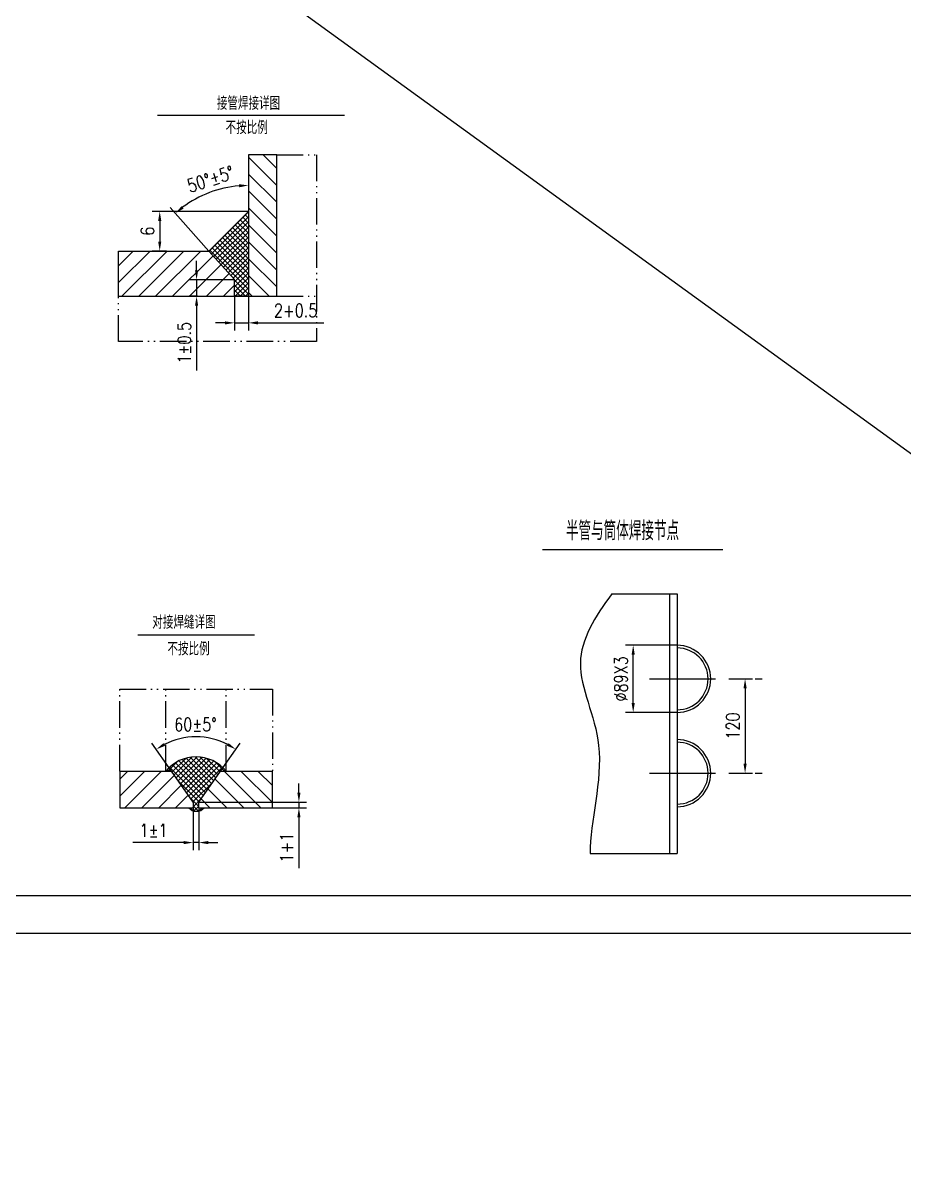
# Model space of a CAD drawing. Header units: millimetres. Extents: x -1762 to 42666, y -863 to 15979.
# Drawn here: x 25708 to 28045, y -746 to 2313 of the extents above; entities that cross this region are included whole.
import ezdxf

# ---------------------------------------------------------------- set-up
doc = ezdxf.new("R2010")
doc.units = ezdxf.units.MM
doc.header["$LTSCALE"] = 10
doc.header["$MEASUREMENT"] = 0
doc.linetypes.add('CENTER', pattern=[2, 1.25, -0.25, 0.25, -0.25])
doc.linetypes.add('SDHX', pattern=[11.5, 7, -1.3, 0.3, -1.3, 0.3, -1.3])
doc.layers.get('0').update_dxf_attribs({"linetype": 'CONTINUOUS'})
doc.layers.get('DEFPOINTS').update_dxf_attribs({"linetype": 'CONTINUOUS'})
for name, color, linetype in [('1轮廓实线层', 7, 'CONTINUOUS'), ('2细线层', 3, 'CONTINUOUS'), ('3中心线层', 1, 'CENTER'), ('5剖面线层', 2, 'CONTINUOUS'), ('6文字层', 3, 'CONTINUOUS'), ('7标注层', 4, 'CONTINUOUS'), ('9双点划线', 6, 'SDHX'), ('图框层', 7, 'CONTINUOUS')]:
    doc.layers.add(name, color=color, linetype=linetype)
doc.styles.add('PC_TEXTSTYLE', font='romans.shx', dxfattribs={"width": 0.8, "bigfont": 'hzfs.shx'})
doc.dimstyles.new('TH_GBDIM', dxfattribs={"dimscale": 10, "dimtxt": 3.5, "dimasz": 2.5, "dimexe": 2, "dimexo": 0, "dimgap": 1.5, "dimtad": 1, "dimdec": 0, "dimzin": 0, "dimdsep": 46, "dimtxsty": 'PC_TEXTSTYLE', "dimcen": 2.5, "dimadec": 0, "dimazin": 0, "dimtfac": 0.714286, "dimtdec": 0, "dimtmove": 0, "dimatfit": 3, "dimfxl": 0, "dimtolj": 1, "dimtzin": 0, "dimarcsym": 0})
pattern_1 = [(45, (23903.887, -3568.809), (-6.735192, 6.735192), []), (135, (23903.887, -3568.809), (-6.735192, -6.735192), [])]

# ---------------------------------------------------------------- blocks, each defined once
blk = doc.blocks.new('*D20')
at = {"color": 0, "linetype": 'ByBlock', "ltscale": 14, "transparency": 16777216}
blk.add_line((-111.8, -359.8), (-214.3, -244.8), dxfattribs=at)
blk.add_arc((-6.8, -477.6), 291.8, 94.9101, 126.8089, dxfattribs=at)
for points in [[(-32, -182.7), (-31.6, -191), (-6.8, -185.8)], [(-179, -247.2), (-184.3, -240.7), (-201, -259.8)]]:
    blk.add_solid(points, dxfattribs=at)
at = {"layer": 'DEFPOINTS', "color": 0, "linetype": 'ByBlock', "ltscale": 14, "transparency": 16777216}
for p in [(-6.8, -104.8), (-143, -219.5), (-111.8, -359.8), (-44.3, -435.5), (-6.8, -479.8)]:
    blk.add_point(p, dxfattribs=at)
at = {"color": 0, "linetype": 'ByBlock', "ltscale": 14, "transparency": 16777216, "insert": (-107.6, -169.3), "char_height": 35, "attachment_point": 5, "rotation": 18.1031, "style": 'PC_TEXTSTYLE'}
blk.add_mtext('\\A1;50°±5°{}{}', dxfattribs=at)
blk = doc.blocks.new('*D21')
at = {"color": 0, "linetype": 'ByBlock', "ltscale": 14, "transparency": 16777216}
for p, q in [((-44.3, -479.8), (-44.3, -570.3)), ((-6.8, -479.8), (-6.8, -570.3)), ((-69.3, -550.3), (-94.3, -550.3)), ((-44.3, -550.3), (-6.8, -550.3)), ((18.2, -550.3), (193.2, -550.3))]:
    blk.add_line(p, q, dxfattribs=at)
for points in [[(-69.3, -546.2), (-69.3, -554.5), (-44.3, -550.3)], [(18.2, -546.2), (18.2, -554.5), (-6.8, -550.3)]]:
    blk.add_solid(points, dxfattribs=at)
at = {"layer": 'DEFPOINTS', "color": 0, "linetype": 'ByBlock', "ltscale": 14, "transparency": 16777216}
for p in [(-44.3, -479.8), (-6.8, -479.8), (-6.8, -550.3)]:
    blk.add_point(p, dxfattribs=at)
at = {"color": 3, "linetype": 'ByBlock', "ltscale": 14, "transparency": 16777216, "insert": (118.2, -517.8), "char_height": 35, "attachment_point": 5, "style": 'PC_TEXTSTYLE'}
blk.add_mtext('\\A1;2+0.5{}{}', dxfattribs=at)
blk = doc.blocks.new('*D22')
at = {"color": 0, "linetype": 'ByBlock', "ltscale": 14, "transparency": 16777216}
for p, q in [((-6.8, -254.8), (-262.4, -254.8)), ((-242.4, -279.8), (-242.4, -334.8)), ((-224.7, -359.8), (-262.4, -359.8))]:
    blk.add_line(p, q, dxfattribs=at)
for points in [[(-246.6, -279.8), (-238.2, -279.8), (-242.4, -254.8)], [(-246.6, -334.8), (-238.2, -334.8), (-242.4, -359.8)]]:
    blk.add_solid(points, dxfattribs=at)
at = {"layer": 'DEFPOINTS', "color": 0, "linetype": 'ByBlock', "ltscale": 14, "transparency": 16777216}
for p in [(-6.8, -254.8), (-242.4, -359.8), (-224.7, -359.8)]:
    blk.add_point(p, dxfattribs=at)
at = {"color": 3, "linetype": 'ByBlock', "ltscale": 14, "transparency": 16777216, "insert": (-274.9, -307.3), "char_height": 35, "attachment_point": 5, "rotation": 90, "style": 'PC_TEXTSTYLE'}
blk.add_mtext('\\A1;6{}{}', dxfattribs=at)
blk = doc.blocks.new('*D23')
at = {"color": 0, "linetype": 'ByBlock', "ltscale": 14, "transparency": 16777216}
for p, q in [((-144.6, -411), (-144.6, -386)), ((-44.3, -436), (-164.6, -436)), ((-144.6, -436), (-144.6, -479.8)), ((-141.8, -479.8), (-164.6, -479.8)), ((-144.6, -504.8), (-144.6, -676.4))]:
    blk.add_line(p, q, dxfattribs=at)
for points in [[(-148.8, -411), (-140.5, -411), (-144.6, -436)], [(-148.8, -504.8), (-140.5, -504.8), (-144.6, -479.8)]]:
    blk.add_solid(points, dxfattribs=at)
at = {"layer": 'DEFPOINTS', "color": 0, "linetype": 'ByBlock', "ltscale": 14, "transparency": 16777216}
for p in [(-44.3, -436), (-144.6, -479.8), (-141.8, -479.8)]:
    blk.add_point(p, dxfattribs=at)
at = {"color": 3, "linetype": 'ByBlock', "ltscale": 14, "transparency": 16777216, "insert": (-177.1, -603.1), "char_height": 35, "attachment_point": 5, "rotation": 90, "style": 'PC_TEXTSTYLE'}
blk.add_mtext('\\A1;1±0.5{}{}', dxfattribs=at)
blk = doc.blocks.new('*D107')
at = {"layer": '7标注层', "color": 0, "lineweight": -2, "ltscale": 14, "transparency": 16777216}
for p, q in [((27610, 574.5), (27643.3, 574.5)), ((27623.3, 549.5), (27623.3, 349.5)), ((27610, 324.5), (27643.3, 324.5))]:
    blk.add_line(p, q, dxfattribs=at)
at = {"layer": '7标注层', "color": 0, "ltscale": 14, "transparency": 16777216}
for points in [[(27619.2, 549.5), (27627.5, 549.5), (27623.3, 574.5)], [(27619.2, 349.5), (27627.5, 349.5), (27623.3, 324.5)]]:
    blk.add_solid(points, dxfattribs=at)
at = {"layer": 'DEFPOINTS', "color": 0, "ltscale": 14, "transparency": 16777216}
for p in [(27610, 574.5), (27610, 324.5), (27623.3, 324.5)]:
    blk.add_point(p, dxfattribs=at)
at = {"layer": '7标注层', "color": 3, "ltscale": 14, "transparency": 16777216, "insert": (27590.8, 449.5), "char_height": 35, "attachment_point": 5, "rotation": 90, "style": 'PC_TEXTSTYLE'}
blk.add_mtext('\\A1;120{}{}', dxfattribs=at)
blk = doc.blocks.new('*D125')
at = {"layer": '7标注层', "color": 0, "lineweight": -2, "ltscale": 14, "transparency": 16777216}
for p, q in [((27443.1, 663.5), (27306.5, 663.5)), ((27326.5, 510.5), (27326.5, 638.5)), ((27443.1, 485.5), (27306.5, 485.5))]:
    blk.add_line(p, q, dxfattribs=at)
at = {"layer": '7标注层', "color": 0, "ltscale": 14, "transparency": 16777216}
for points in [[(27322.3, 638.5), (27330.7, 638.5), (27326.5, 663.5)], [(27322.3, 510.5), (27330.7, 510.5), (27326.5, 485.5)]]:
    blk.add_solid(points, dxfattribs=at)
at = {"layer": 'DEFPOINTS', "color": 0, "ltscale": 14, "transparency": 16777216}
for p in [(27326.5, 663.5), (27443.1, 663.5), (27443.1, 485.5)]:
    blk.add_point(p, dxfattribs=at)
at = {"layer": '7标注层', "color": 3, "ltscale": 14, "transparency": 16777216, "insert": (27294, 574.5), "char_height": 35, "attachment_point": 5, "rotation": 90, "style": 'PC_TEXTSTYLE'}
blk.add_mtext('\\A1;%%c89X3{}{}', dxfattribs=at)
blk = doc.blocks.new('*D121')
at = {"layer": '7标注层', "color": 0, "lineweight": -2, "transparency": 16777216}
for p, q in [((26101.4, 330), (26049.5, 404)), ((26231.9, 330), (26283.8, 404))]:
    blk.add_line(p, q, dxfattribs=at)
blk.add_arc((26166.7, 236.7), 184.2, 62.7819, 117.2181, dxfattribs=at)
at = {"layer": '7标注层', "color": 0, "transparency": 16777216}
for points in [[(26084.6, 397), (26080.3, 404.1), (26061, 387.6)], [(26253.1, 404.1), (26248.8, 397), (26272.3, 387.6)]]:
    blk.add_solid(points, dxfattribs=at)
at = {"layer": 'DEFPOINTS', "color": 0, "transparency": 16777216}
for p in [(26203.9, 417.1), (26101.4, 330), (26231.9, 330), (26159.2, 247.5), (26174.2, 247.5)]:
    blk.add_point(p, dxfattribs=at)
at = {"layer": '7标注层', "color": 0, "transparency": 16777216, "insert": (26165.2, 453.4), "char_height": 35, "attachment_point": 5, "rotation": 0.3834, "style": 'PC_TEXTSTYLE'}
blk.add_mtext('\\A1;60%%p5%%d{}{}', dxfattribs=at)
blk = doc.blocks.new('*D122')
at = {"layer": '7标注层', "color": 0, "lineweight": -2, "ltscale": 7, "transparency": 16777216}
for p, q in [((26159.2, 232.5), (26159.2, 120.4)), ((26174.2, 232.5), (26174.2, 120.4)), ((26134.2, 140.4), (25999.2, 140.4)), ((26174.2, 140.4), (26159.2, 140.4)), ((26199.2, 140.4), (26224.2, 140.4))]:
    blk.add_line(p, q, dxfattribs=at)
at = {"layer": '7标注层', "color": 0, "ltscale": 7, "transparency": 16777216}
for points in [[(26134.2, 144.6), (26134.2, 136.3), (26159.2, 140.4)], [(26199.2, 144.6), (26199.2, 136.3), (26174.2, 140.4)]]:
    blk.add_solid(points, dxfattribs=at)
at = {"layer": 'DEFPOINTS', "color": 0, "ltscale": 7, "transparency": 16777216}
for p in [(26159.2, 232.5), (26174.2, 232.5), (26174.2, 140.4)]:
    blk.add_point(p, dxfattribs=at)
at = {"layer": '7标注层', "color": 3, "ltscale": 7, "transparency": 16777216, "insert": (26054.2, 172.9), "char_height": 35, "attachment_point": 5, "style": 'PC_TEXTSTYLE'}
blk.add_mtext('\\A1;1±1{}{}', dxfattribs=at)
blk = doc.blocks.new('*D123')
at = {"layer": '7标注层', "color": 0, "lineweight": -2, "transparency": 16777216}
for p, q in [((26439.7, 272.5), (26439.7, 297.5)), ((26174.2, 247.5), (26459.7, 247.5)), ((26439.7, 247.5), (26439.7, 232.5)), ((26174.2, 232.5), (26459.7, 232.5)), ((26439.7, 207.5), (26439.7, 72.5))]:
    blk.add_line(p, q, dxfattribs=at)
at = {"layer": '7标注层', "color": 0, "transparency": 16777216}
for points in [[(26435.5, 272.5), (26443.8, 272.5), (26439.7, 247.5)], [(26435.5, 207.5), (26443.8, 207.5), (26439.7, 232.5)]]:
    blk.add_solid(points, dxfattribs=at)
at = {"layer": 'DEFPOINTS', "color": 0, "transparency": 16777216}
for p in [(26174.2, 247.5), (26174.2, 232.5), (26439.7, 232.5)]:
    blk.add_point(p, dxfattribs=at)
at = {"layer": '7标注层', "color": 0, "transparency": 16777216, "insert": (26407.2, 127.5), "char_height": 35, "attachment_point": 5, "rotation": 90, "style": 'PC_TEXTSTYLE'}
blk.add_mtext('\\A1;1+1{}{}', dxfattribs=at)
blk = doc.blocks.new('*U19')
at = {"layer": '5剖面线层'}
h = blk.add_hatch(dxfattribs=at)
h.set_pattern_fill('ANSI31', color=256, scale=10, angle=90, style=0)
h.set_pattern_definition([(135, (-797.93, -976.936), (-22.4506, -22.4506), [])])
h.paths.add_polyline_path([(68.2, -104.8), (-6.8, -104.8), (-6.8, -479.8), (68.2, -479.8)])
h = blk.add_hatch(dxfattribs=at)
h.set_pattern_fill('ANSI37', color=256, scale=3, style=0)
h.set_pattern_definition([(45, (-797.929, -976.936), (-6.73519, 6.73519), []), (135, (-797.929, -976.936), (-6.73519, -6.73519), [])])
h.paths.add_polyline_path([(-111.8, -359.8), (-44.3, -435.5), (-44.3, -452.8), (-44.3, -479.8), (-6.8, -479.8), (-6.8, -254.8)])
h = blk.add_hatch(dxfattribs=at)
h.set_pattern_fill('ANSI31', color=256, scale=10, style=0)
h.set_pattern_definition([(45, (-797.93, -976.936), (-22.4506, 22.4506), [])])
h.paths.add_polyline_path([(-44.3, -479.8), (-44.3, -452.8), (-44.3, -435.5), (-111.8, -359.8), (-351.8, -359.8), (-351.8, -479.8)])
blk.add_line((-6.8, -479.8), (-44.3, -479.8))
blk.add_line((-6.8, -479.8), (-44.3, -479.8))
at = {"layer": '1轮廓实线层'}
for p, q in [((-6.8, -104.8), (-6.8, -479.8)), ((68.2, -104.8), (-6.8, -104.8)), ((68.2, -479.8), (68.2, -104.8)), ((-111.8, -359.8), (-6.8, -254.8)), ((-351.8, -479.8), (-351.8, -359.8)), ((-351.8, -359.8), (-111.8, -359.8)), ((-111.8, -359.8), (-44.3, -435.5)), ((-44.3, -452.8), (-44.3, -435.5)), ((-44.3, -479.8), (-44.3, -452.8)), ((-351.8, -479.8), (68.2, -479.8))]:
    blk.add_line(p, q, dxfattribs=at)
at = {"layer": '6文字层'}
blk.add_line((-248.1, 0), (248.1, 0), dxfattribs=at)
at = {"layer": '9双点划线'}
for p, q in [((68.2, -104.8), (173.2, -104.8)), ((173.2, -104.8), (173.2, -599.8)), ((-351.8, -599.8), (-351.8, -479.8)), ((68.2, -479.8), (173.2, -479.8)), ((173.2, -599.8), (-351.8, -599.8))]:
    blk.add_line(p, q, dxfattribs=at)
at = {"layer": '2细线层', "style": 'PC_TEXTSTYLE', "width": 0.8}
for s, p in [('接管焊接详图', (-90.9, 14.4)), ('不按比例', (-67.7, -50))]:
    blk.add_text(s, height=35, dxfattribs=at).set_placement(p)
at = {"layer": '7标注层'}
dim = blk.add_angular_dim_2l(base=(-143, -219.5), line1=((-6.8, -104.8), (-6.8, -479.8)), line2=((-111.8, -359.8), (-44.3, -435.5)), text='50%%d%%p5%%d{}{}', dimstyle='TH_GBDIM', override={"dimadec": 1}, dxfattribs=at)
dim.commit()
dim.dimension.update_dxf_attribs({"geometry": '*D20', "text_midpoint": (-97.5, -200.2), "dimtype": 162})
at = {"layer": '7标注层', "ltscale": 10}
for base, p1, p2, text, picture, middle in [((-242.4, -359.8), (-6.8, -254.8), (-224.7, -359.8), '6{}{}', '*D22', (-274.9, -307.3)), ((-144.6, -479.8), (-44.3, -436), (-141.8, -479.8), '1%%p0.5{}{}', '*D23', (-177.1, -603.1))]:
    dim = blk.add_linear_dim(base=base, p1=p1, p2=p2, angle=90, text=text, dimstyle='TH_GBDIM', override={"dimgap": 1.5, "dimtad": 1, "dimjust": 0, "dimse1": 0, "dimse2": 0, "dimsd1": 0, "dimsd2": 0, "dimclrt": 3, "dimtvp": 0}, dxfattribs=at)
    dim.commit()
    dim.dimension.update_dxf_attribs({"geometry": picture, "text_midpoint": middle})
dim = blk.add_linear_dim(base=(-6.8, -550.3), p1=(-44.3, -479.8), p2=(-6.8, -479.8), text='2+0.5{}{}', dimstyle='TH_GBDIM', override={"dimgap": 1.5, "dimtad": 1, "dimjust": 0, "dimse1": 0, "dimse2": 0, "dimsd1": 0, "dimsd2": 0, "dimclrt": 3, "dimtvp": 0}, dxfattribs=at)
dim.commit()
dim.dimension.update_dxf_attribs({"geometry": '*D21', "text_midpoint": (118.2, -550.3), "dimtype": 160})

msp = doc.modelspace()

# ---------------------------------------------------------------- hatches: boundary and pattern name
h = msp.add_hatch()
h.set_pattern_fill('ANSI37', color=256, scale=3, style=0)
h.set_pattern_definition(pattern_1)
h.paths.add_polyline_path([(26188.29, 232.45), (26174.16, 232.45), (26174.16, 224.17, 0.1519728)])
at = {"layer": '5剖面线层'}
h = msp.add_hatch(dxfattribs=at)
h.set_pattern_fill('ANSI37', color=256, scale=3, style=0)
h.set_pattern_definition(pattern_1)
h.paths.add_polyline_path([(26231.93, 329.95), (26246.93, 329.95, 0.4672024), (26086.39, 329.95), (26101.39, 329.95), (26159.16, 247.45), (26159.16, 232.45), (26159.16, 224.88, 0.1388181), (26174.16, 224.17), (26174.16, 232.45), (26174.16, 247.45)])
h.paths.add_polyline_path([(26159.16, 224.88), (26159.16, 232.45), (26147.54, 232.45, 0.1278103)], flags=16)
h = msp.add_hatch(dxfattribs=at)
h.set_pattern_fill('ANSI31', color=256, scale=10, style=0)
h.set_pattern_definition([(45, (25394.868, -305.752), (-22.4506, 22.4506), [])])
h.paths.add_polyline_path([(26159.16, 232.45), (26159.16, 247.45), (26101.39, 329.95), (25964.16, 329.95), (25964.16, 232.45)])
h = msp.add_hatch(dxfattribs=at)
h.set_pattern_fill('ANSI31', color=256, scale=10, angle=90, style=0)
h.set_pattern_definition([(135, (25394.868, -305.752), (-22.4506, -22.4506), [])])
h.paths.add_polyline_path([(26369.16, 232.45), (26369.16, 329.95), (26231.93, 329.95), (26174.16, 247.45), (26174.16, 232.45)])

# ---------------------------------------------------------------- linework, layer by layer
at = {"ltscale": 14}
for p, q in [((27423.11, 799.85), (27423.11, 111.8)), ((27443.11, 799.85), (27443.11, 111.8))]:
    msp.add_line(p, q, dxfattribs=at)
for p, q in [((26101.39, 329.95), (26086.39, 329.95)), ((26246.93, 329.95), (26246.93, 329.95)), ((26159.16, 247.45), (26159.16, 232.45)), ((26159.16, 247.45), (26159.16, 247.45)), ((26159.16, 247.45), (26159.16, 247.45)), ((26159.16, 247.45), (26159.16, 247.45)), ((26174.16, 232.45), (26174.16, 247.45))]:
    msp.add_line(p, q)
for centre, radius in [((27443.11, 574.49), 89), ((27443.11, 574.49), 82), ((27443.11, 324.49), 89), ((27443.11, 324.49), 82)]:
    msp.add_arc(centre, radius, 270, 90, dxfattribs=at)
at = {"layer": '1轮廓实线层', "ltscale": 14}
for p, q in [((20890.82, 6371.56), (30709.3, -746.1)), ((27269.93, 799.85), (27443.11, 799.85)), ((27211.95, 111.8), (27443.11, 111.8))]:
    msp.add_line(p, q, dxfattribs=at)
at = {"layer": '1轮廓实线层'}
for p, q in [((25964.16, 329.95), (25964.16, 232.45)), ((25964.16, 329.95), (26101.39, 329.95)), ((26159.16, 247.45), (26101.39, 329.95)), ((26174.16, 247.45), (26231.93, 329.95)), ((26231.93, 329.95), (26369.16, 329.95)), ((26369.16, 232.45), (26369.16, 329.95)), ((25964.16, 232.45), (26159.16, 232.45)), ((26174.16, 232.45), (26369.16, 232.45))]:
    msp.add_line(p, q, dxfattribs=at)
for centre, radius, start, end in [((26166.66, 262.8), 104.65, 39.91581, 140.08419), ((26167.91, 251.02), 27.57, 222.34407, 317.65593)]:
    msp.add_arc(centre, radius, start, end, dxfattribs=at)
at = {"layer": '2细线层', "ltscale": 14}
msp.add_open_spline([(27269.93, 799.85), (27224.66, 739.75), (27147.12, 613.41), (27273.3, 398.75), (27212.45, 195.45), (27211.95, 111.8)], degree=3, knots=[60.5020303, 60.5020303, 60.5020303, 60.5020303, 266.7823992, 491.1943765, 749.3773631, 749.3773631, 749.3773631, 749.3773631], dxfattribs=at)
at = {"layer": '3中心线层', "ltscale": 14}
for p, q in [((27370.04, 574.49), (27668.35, 574.49)), ((27370.04, 324.49), (27668.35, 324.49))]:
    msp.add_line(p, q, dxfattribs=at)
at = {"layer": '6文字层'}
msp.add_line((26012.38, 691.39), (26321.61, 691.39), dxfattribs=at)
at = {"layer": '7标注层', "ltscale": 14}
msp.add_line((27085.65, 917.85), (27564.44, 917.85), dxfattribs=at)
at = {"layer": '9双点划线'}
for p, q in [((25964.16, 547.45), (26369.16, 547.45)), ((25964.16, 329.95), (25964.16, 547.45)), ((26086.39, 329.95), (26086.39, 547.45)), ((26246.93, 329.95), (26246.93, 547.45)), ((26369.16, 547.45), (26369.16, 329.95))]:
    msp.add_line(p, q, dxfattribs=at)
at = {"layer": 'DEFPOINTS', "color": 0, "ltscale": 14}
msp.add_line((21582.41, -100), (29992.41, -100), dxfattribs=at)
at = {"layer": '图框层', "color": 7, "ltscale": 14}
msp.add_line((21832.41, 0), (29892.41, 0), dxfattribs=at)

# ---------------------------------------------------------------- block references
at = {"layer": '1轮廓实线层'}
msp.add_blockref('*U19', (26312.82, 2068.79), dxfattribs=at)

# ---------------------------------------------------------------- texts
at = {"layer": '2细线层', "style": 'PC_TEXTSTYLE', "width": 0.8}
for s, p in [('对接焊缝详图', (26050.63, 707.22)), ('不按比例', (26090.84, 636.67))]:
    msp.add_text(s, height=35, dxfattribs=at).set_placement(p)
at = {"layer": '6文字层', "ltscale": 14, "style": 'PC_TEXTSTYLE', "width": 0.667}
msp.add_text('半管与筒体焊接节点', height=50, dxfattribs=at).set_placement((27148.1, 942.11))

# ---------------------------------------------------------------- dimensions: what is measured, and where the dimension line sits
at = {"layer": '7标注层', "ltscale": 14}
dim = msp.add_linear_dim(base=(27326.51, 663.49), p1=(27443.11, 485.49), p2=(27443.11, 663.49), angle=90, text='%%c89X3{}{}', dimstyle='TH_GBDIM', override={"dimgap": 1.5, "dimtad": 1, "dimjust": 0, "dimdec": 1, "dimlfac": 1, "dimse1": 0, "dimse2": 0, "dimsd1": 0, "dimsd2": 0, "dimclrt": 3, "dimtvp": 0}, dxfattribs=at)
dim.commit()
dim.dimension.update_dxf_attribs({"geometry": '*D125', "text_midpoint": (27294.01, 574.49)})
dim = msp.add_aligned_dim(p1=(27610.04, 574.49), p2=(27610.04, 324.49), distance=13.28, text='120{}{}', dimstyle='TH_GBDIM', override={"dimgap": 1.5, "dimtad": 1, "dimjust": 0, "dimse1": 0, "dimse2": 0, "dimsd1": 0, "dimsd2": 0, "dimclrt": 3, "dimtvp": 0}, dxfattribs=at)
dim.commit()
dim.dimension.update_dxf_attribs({"geometry": '*D107', "text_midpoint": (27590.82, 449.49)})
at = {"layer": '7标注层'}
dim = msp.add_angular_dim_2l(base=(26203.91, 417.15), line1=((26159.16, 247.45), (26101.39, 329.95)), line2=((26174.16, 247.45), (26231.93, 329.95)), text='60%%p5%%d{}{}', dimstyle='TH_GBDIM', override={"dimdec": 0}, dxfattribs=at)
dim.commit()
dim.dimension.update_dxf_attribs({"geometry": '*D121', "text_midpoint": (26165.43, 420.95), "dimtype": 162})
dim = msp.add_linear_dim(base=(26439.67, 232.45), p1=(26174.16, 247.45), p2=(26174.16, 232.45), angle=90, text='1+1{}{}', dimstyle='TH_GBDIM', dxfattribs=at)
dim.commit()
dim.dimension.update_dxf_attribs({"geometry": '*D123', "text_midpoint": (26439.67, 127.45), "dimtype": 160})
at = {"layer": '7标注层', "ltscale": 7}
dim = msp.add_linear_dim(base=(26174.16, 140.44), p1=(26159.16, 232.45), p2=(26174.16, 232.45), text='1±1{}{}', dimstyle='TH_GBDIM', override={"dimgap": 1.5, "dimtad": 1, "dimjust": 0, "dimse1": 0, "dimse2": 0, "dimsd1": 0, "dimsd2": 0, "dimclrt": 3, "dimtvp": 0}, dxfattribs=at)
dim.commit()
dim.dimension.update_dxf_attribs({"geometry": '*D122', "text_midpoint": (26054.16, 140.44), "dimtype": 160})

doc.saveas('drawing.dxf')
